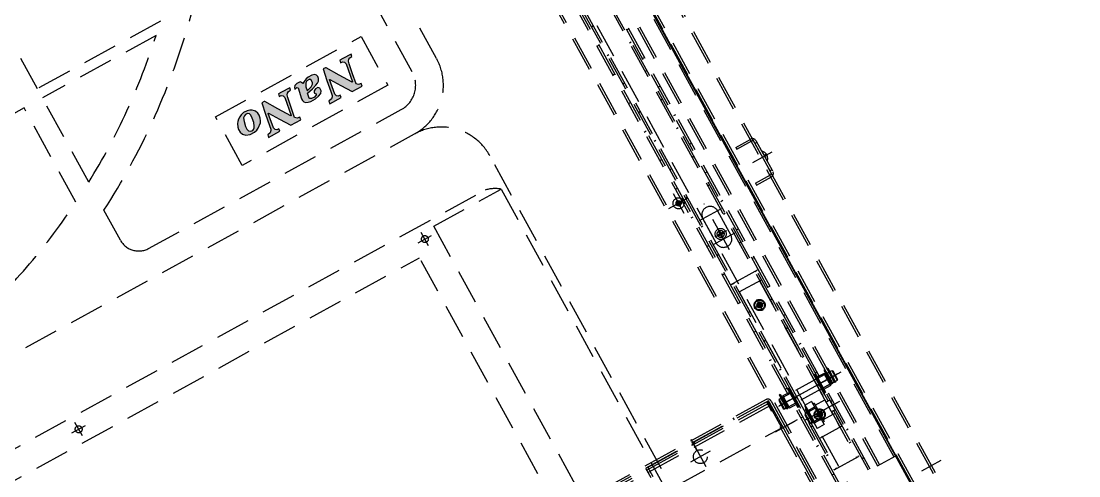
# Model space of a CAD drawing. Header units: millimetres. Extents: x 75184266 to 76346726, y -35850126 to -33679385.
# Drawn here: x 75327699 to 75328462, y -34896212 to -34895884 of the extents above; entities that cross this region are included whole.
import ezdxf

# ---------------------------------------------------------------- set-up
doc = ezdxf.new("R2010")
doc.units = ezdxf.units.MM
doc.header["$LTSCALE"] = 50
doc.header["$MEASUREMENT"] = 0
doc.linetypes.add('XR-지하3층$0$생활체육시설(최종)$0$HIDDENX2', pattern=[0.75, 0.5, -0.25])
doc.layers.add('건축', color=8, linetype='CONTINUOUS', plot=False)

msp = doc.modelspace()

# ---------------------------------------------------------------- hatches: boundary and pattern name
at = {"layer": '건축', "linetype": 'XR-지하3층$0$생활체육시설(최종)$0$HIDDENX2'}
h = msp.add_hatch(color=256, dxfattribs=at)
h.paths.add_polyline_path([(75327919.16, -34895917.66), (75327918.55, -34895917.48), (75327916.84, -34895918.42), (75327919.64, -34895926.65), (75327922.38, -34895934.75), (75327923.43, -34895937.6), (75327923.52, -34895938.4), (75327923.05, -34895940.04), (75327921.16, -34895941.59), (75327921.84, -34895943.44), (75327929.87, -34895939.03), (75327929.19, -34895937.18), (75327927.88, -34895937.9), (75327926.46, -34895937.82), (75327925.27, -34895936.59), (75327921.57, -34895926.11), (75327921.7, -34895926.03), (75327929.74, -34895930.37), (75327937.77, -34895934.7), (75327945.02, -34895930.72), (75327944.34, -34895928.86), (75327942.48, -34895929.54), (75327940.65, -34895929.01), (75327938.08, -34895921.84), (75327935.66, -34895914.61), (75327935.31, -34895912.74), (75327935.47, -34895911.45), (75327936.23, -34895910.35), (75327937.74, -34895909.35), (75327937.14, -34895907.62), (75327931.21, -34895910.88), (75327928.97, -34895912.11), (75327929.44, -34895913.9), (75327930.83, -34895913.31), (75327932.25, -34895913.39), (75327933.51, -34895914.76), (75327938.04, -34895927.69), (75327937.78, -34895927.84), (75327928.51, -34895922.81)])
h.paths.add_polyline_path([(75327893.49, -34895933.64), (75327892.88, -34895931.91), (75327886.96, -34895935.17), (75327884.72, -34895936.4), (75327885.19, -34895938.19), (75327886.58, -34895937.6), (75327887.99, -34895937.68), (75327889.26, -34895939.05), (75327893.79, -34895951.98), (75327893.52, -34895952.13), (75327884.25, -34895947.11), (75327874.91, -34895941.95), (75327874.3, -34895941.77), (75327872.59, -34895942.71), (75327875.39, -34895950.94), (75327878.12, -34895959.04), (75327879.17, -34895961.89), (75327879.14, -34895962.77), (75327878.8, -34895964.33), (75327876.91, -34895965.88), (75327877.58, -34895967.74), (75327885.62, -34895963.33), (75327884.94, -34895961.47), (75327883.62, -34895962.19), (75327882.21, -34895962.11), (75327881.02, -34895960.88), (75327877.32, -34895950.4), (75327877.45, -34895950.33), (75327885.49, -34895954.66), (75327893.52, -34895958.99), (75327900.76, -34895955.01), (75327900.09, -34895953.15), (75327898.23, -34895953.83), (75327896.26, -34895953.37), (75327893.83, -34895946.13), (75327891.4, -34895938.9), (75327891.06, -34895937.03), (75327891.21, -34895935.74), (75327891.98, -34895934.64)])
h = msp.add_hatch(color=256, dxfattribs=at)
h.paths.add_polyline_path([(75327901.39, -34895939.93), (75327902.12, -34895941.24), (75327902.96, -34895942.15), (75327904.25, -34895942.64), (75327906.2, -34895942.43), (75327908.05, -34895941.75), (75327911.35, -34895939.95), (75327913.56, -34895938.05), (75327915.16, -34895935.97), (75327915.49, -34895934.07), (75327914.61, -34895932.16), (75327913.18, -34895931.74), (75327911.34, -34895932.75), (75327910.51, -34895934.06), (75327910.42, -34895935.14), (75327910.78, -34895935.8), (75327911.82, -34895936.43), (75327911.97, -34895937.03), (75327910.62, -34895938.63), (75327908.65, -34895939.71), (75327907.44, -34895939.69), (75327906.96, -34895939.44), (75327905.54, -34895935.93), (75327909.25, -34895932.7), (75327911.78, -34895930.11), (75327912.86, -34895928.66), (75327913.48, -34895927.29), (75327913.61, -34895925.34), (75327913.15, -34895923.87), (75327912.24, -34895922.83), (75327910.94, -34895922.35), (75327908.81, -34895922.83), (75327906.17, -34895924.28), (75327904.6, -34895925.48), (75327903.14, -34895927.49), (75327902.57, -34895928.65), (75327902.31, -34895928.8), (75327901.41, -34895928.09), (75327900.39, -34895927.79), (75327899.32, -34895928.04), (75327897.87, -34895928.83), (75327896.58, -34895930.23), (75327896.24, -34895931.79), (75327896.48, -34895932.85), (75327896.88, -34895932.64), (75327897.92, -34895931.72), (75327898.81, -34895932.09)])
h.paths.add_polyline_path([(75327905.33, -34895933.99), (75327904.49, -34895931.2), (75327904.38, -34895928.51), (75327905.2, -34895926.87), (75327906.91, -34895925.93), (75327907.38, -34895925.84), (75327908.48, -34895926.61), (75327909.16, -34895928.47), (75327909.2, -34895929.47), (75327908.25, -34895931.19), (75327905.6, -34895933.85)], flags=16)
h.paths.add_polyline_path([(75327855.91, -34895961.98), (75327857.13, -34895963.88), (75327858.8, -34895965.36), (75327861.25, -34895966.08), (75327864.26, -34895965.62), (75327867.49, -34895964.02), (75327869.17, -34895962.41), (75327870.13, -34895961.03), (75327871.67, -34895957.27), (75327871.67, -34895955.72), (75327871.54, -34895953.91), (75327870.78, -34895951.59), (75327869.85, -34895950.21), (75327868.18, -34895948.73), (75327867.36, -34895948.49), (75327865.73, -34895948.02), (75327864.05, -34895948.08), (75327862.05, -34895948.5), (75327859.55, -34895949.87), (75327857.86, -34895951.48), (75327856.78, -34895952.93), (75327855.83, -34895954.65), (75327855.36, -34895956.28), (75327855.15, -34895957.77), (75327855.38, -34895960.38)])
h.paths.add_polyline_path([(75327860.87, -34895959.77), (75327859.87, -34895956.38), (75327859.56, -34895953.63), (75327860.11, -34895952.13), (75327860.81, -34895951.23), (75327862.46, -34895950.5), (75327863.69, -34895950.85), (75327864.66, -34895951.69), (75327865.82, -34895953.8), (75327866.88, -34895956.98), (75327867.25, -34895959.53), (75327867.17, -34895960.94), (75327866.74, -34895962.03), (75327866.09, -34895962.73), (75327864.7, -34895963.32), (75327863.14, -34895962.98), (75327861.95, -34895961.75)], flags=16)

# ---------------------------------------------------------------- linework, layer by layer
at = {"layer": '건축'}
msp.add_line((75326728.56, -34893280.17, 0), (75329175.43, -34897737.75, 0), dxfattribs=at)
at = {"layer": '건축', "linetype": 'XR-지하3층$0$생활체육시설(최종)$0$HIDDENX2'}
for p, q in [((75327998.78, -34895910.91, 0), (75327556.08, -34895104.42, 0)), ((75328754.37, -34896933.49, 0), (75327767.93, -34895136.43, 0)), ((75328755.78, -34896932.72, 0), (75327769.33, -34895135.66, 0)), ((75328739.47, -34896941.67, 0), (75327753.02, -34895144.61, 0)), ((75328740.87, -34896940.9, 0), (75327754.43, -34895143.84, 0)), ((75327758.53, -34895159.21, 0), (75328328.74, -34896198, 0)), ((75327759.93, -34895158.44, 0), (75328330.14, -34896197.23, 0)), ((75328704.06, -34896961.11, 0), (75327717.61, -34895164.05, 0)), ((75328328.43, -34896240.44, 0), (75327740.41, -34895169.22, 0)), ((75328329.83, -34896239.67, 0), (75327741.81, -34895168.45, 0)), ((75327746.78, -34895165.66, 0), (75328316.99, -34896204.45, 0)), ((75327748.18, -34895164.89, 0), (75328318.4, -34896203.68, 0)), ((75328686.52, -34896970.74, 0), (75327700.08, -34895173.68, 0)), ((75328687.93, -34896969.97, 0), (75327701.48, -34895172.91, 0)), ((75328306.86, -34896252.28, 0), (75327718.84, -34895181.06, 0)), ((75328308.26, -34896251.51, 0), (75327720.24, -34895180.29, 0)), ((75327742.13, -34895178.76, 0), (75328301.88, -34896198.48, 0)), ((75327743.54, -34895177.99, 0), (75328303.28, -34896197.71, 0)), ((75327726, -34895187.62, 0), (75328285.75, -34896207.34, 0)), ((75327727.41, -34895186.85, 0), (75328287.16, -34896206.57, 0)), ((75327981.24, -34895920.53, 0), (75327881.16, -34895738.19, 0)), ((75327710.73, -34895932.7, 0), (75327668.14, -34895855.12, 0)), ((75327799.54, -34895883.95, 0), (75327710.73, -34895932.7, 0)), ((75327796.38, -34895894.24, 0), (75327714.33, -34895939.28, 0)), ((75328110.48, -34895888.03, 0), (75328111.88, -34895887.26, 0)), ((75328136.19, -34895890.24, 0), (75328137.59, -34895889.47, 0)), ((75327839.27, -34895952.83, 0), (75327944.46, -34895895.09, 0)), ((75327944.46, -34895895.09, 0), (75327963.71, -34895930.15, 0)), ((75328114.62, -34895902.07, 0), (75328116.03, -34895901.3, 0)), ((75328139.32, -34895899.01, 0), (75328137.92, -34895899.78, 0)), ((75327937.14, -34895907.62, 0), (75327931.21, -34895910.88, 0)), ((75327936.23, -34895910.35, 0), (75327937.74, -34895909.35, 0)), ((75327937.74, -34895909.35, 0), (75327937.14, -34895907.62, 0)), ((75328121.79, -34895908.63, 0), (75328123.19, -34895907.86, 0)), ((75327931.21, -34895910.88, 0), (75327928.97, -34895912.11, 0)), ((75327928.97, -34895912.11, 0), (75327929.44, -34895913.9, 0)), ((75327929.44, -34895913.9, 0), (75327930.83, -34895913.31, 0)), ((75327930.83, -34895913.31, 0), (75327932.25, -34895913.39, 0)), ((75327932.25, -34895913.39, 0), (75327933.51, -34895914.76, 0)), ((75327933.51, -34895914.76, 0), (75327938.04, -34895927.69, 0)), ((75327935.31, -34895912.74, 0), (75327935.47, -34895911.45, 0)), ((75327935.66, -34895914.61, 0), (75327935.31, -34895912.74, 0)), ((75327935.47, -34895911.45, 0), (75327936.23, -34895910.35, 0)), ((75327938.08, -34895921.84, 0), (75327935.66, -34895914.61, 0)), ((75328147.5, -34895910.84, 0), (75328148.9, -34895910.07, 0)), ((75327906.17, -34895924.28, 0), (75327904.6, -34895925.48, 0)), ((75327908.81, -34895922.83, 0), (75327906.17, -34895924.28, 0)), ((75327910.94, -34895922.35, 0), (75327908.81, -34895922.83, 0)), ((75327912.24, -34895922.83, 0), (75327910.94, -34895922.35, 0)), ((75327913.15, -34895923.87, 0), (75327912.24, -34895922.83, 0)), ((75327913.61, -34895925.34, 0), (75327913.15, -34895923.87, 0)), ((75327918.55, -34895917.48, 0), (75327916.84, -34895918.42, 0)), ((75327916.84, -34895918.42, 0), (75327919.64, -34895926.65, 0)), ((75327919.16, -34895917.66, 0), (75327918.55, -34895917.48, 0)), ((75327928.51, -34895922.81, 0), (75327919.16, -34895917.66, 0)), ((75327937.78, -34895927.84, 0), (75327928.51, -34895922.81, 0)), ((75327940.65, -34895929.01, 0), (75327938.08, -34895921.84, 0)), ((75328125.93, -34895922.67, 0), (75328127.34, -34895921.9, 0)), ((75328150.63, -34895919.61, 0), (75328149.22, -34895920.38, 0)), ((75327963.71, -34895930.15, 0), (75327858.52, -34895987.9, 0)), ((75327892.88, -34895931.91, 0), (75327886.96, -34895935.17, 0)), ((75327893.49, -34895933.64, 0), (75327892.88, -34895931.91, 0)), ((75327896.58, -34895930.23, 0), (75327896.24, -34895931.79, 0)), ((75327896.24, -34895931.79, 0), (75327896.48, -34895932.85, 0)), ((75327896.48, -34895932.85, 0), (75327896.88, -34895932.64, 0)), ((75327897.87, -34895928.83, 0), (75327896.58, -34895930.23, 0)), ((75327896.88, -34895932.64, 0), (75327897.92, -34895931.72, 0)), ((75327899.32, -34895928.04, 0), (75327897.87, -34895928.83, 0)), ((75327897.92, -34895931.72, 0), (75327898.81, -34895932.09, 0)), ((75327898.81, -34895932.09, 0), (75327901.39, -34895939.93, 0)), ((75327900.39, -34895927.79, 0), (75327899.32, -34895928.04, 0)), ((75327901.41, -34895928.09, 0), (75327900.39, -34895927.79, 0)), ((75327902.31, -34895928.8, 0), (75327901.41, -34895928.09, 0)), ((75327902.57, -34895928.65, 0), (75327902.31, -34895928.8, 0)), ((75327903.14, -34895927.49, 0), (75327902.57, -34895928.65, 0)), ((75327904.6, -34895925.48, 0), (75327903.14, -34895927.49, 0)), ((75327905.2, -34895926.87, 0), (75327904.38, -34895928.51, 0)), ((75327904.38, -34895928.51, 0), (75327904.49, -34895931.2, 0)), ((75327904.49, -34895931.2, 0), (75327905.33, -34895933.99, 0)), ((75327906.91, -34895925.93, 0), (75327905.2, -34895926.87, 0)), ((75327905.6, -34895933.85, 0), (75327908.25, -34895931.19, 0)), ((75327907.38, -34895925.84, 0), (75327906.91, -34895925.93, 0)), ((75327908.48, -34895926.61, 0), (75327907.38, -34895925.84, 0)), ((75327908.25, -34895931.19, 0), (75327909.2, -34895929.47, 0)), ((75327909.16, -34895928.47, 0), (75327908.48, -34895926.61, 0)), ((75327909.2, -34895929.47, 0), (75327909.16, -34895928.47, 0)), ((75327909.25, -34895932.7, 0), (75327911.78, -34895930.11, 0)), ((75327913.18, -34895931.74, 0), (75327911.34, -34895932.75, 0)), ((75327911.78, -34895930.11, 0), (75327912.86, -34895928.66, 0)), ((75327912.86, -34895928.66, 0), (75327913.48, -34895927.29, 0)), ((75327914.61, -34895932.16, 0), (75327913.18, -34895931.74, 0)), ((75327913.48, -34895927.29, 0), (75327913.61, -34895925.34, 0)), ((75327915.49, -34895934.07, 0), (75327914.61, -34895932.16, 0)), ((75327919.64, -34895926.65, 0), (75327922.38, -34895934.75, 0)), ((75327921.57, -34895926.11, 0), (75327921.7, -34895926.03, 0)), ((75327925.27, -34895936.59, 0), (75327921.57, -34895926.11, 0)), ((75327921.7, -34895926.03, 0), (75327929.74, -34895930.37, 0)), ((75327929.74, -34895930.37, 0), (75327937.77, -34895934.7, 0)), ((75327937.77, -34895934.7, 0), (75327945.02, -34895930.72, 0)), ((75327938.04, -34895927.69, 0), (75327937.78, -34895927.84, 0)), ((75327942.48, -34895929.54, 0), (75327940.65, -34895929.01, 0)), ((75327944.34, -34895928.86, 0), (75327942.48, -34895929.54, 0)), ((75327945.02, -34895930.72, 0), (75327944.34, -34895928.86, 0)), ((75328133.09, -34895929.23, 0), (75328134.5, -34895928.46, 0)), ((75328158.81, -34895931.44, 0), (75328160.21, -34895930.67, 0)), ((75327747.73, -34896000.12, 0), (75327714.33, -34895939.28, 0)), ((75327886.96, -34895935.17, 0), (75327884.72, -34895936.4, 0)), ((75327884.72, -34895936.4, 0), (75327885.19, -34895938.19, 0)), ((75327885.19, -34895938.19, 0), (75327886.58, -34895937.6, 0)), ((75327886.58, -34895937.6, 0), (75327887.99, -34895937.68, 0)), ((75327887.99, -34895937.68, 0), (75327889.26, -34895939.05, 0)), ((75327889.26, -34895939.05, 0), (75327893.79, -34895951.98, 0)), ((75327891.06, -34895937.03, 0), (75327891.21, -34895935.74, 0)), ((75327891.4, -34895938.9, 0), (75327891.06, -34895937.03, 0)), ((75327891.21, -34895935.74, 0), (75327891.98, -34895934.64, 0)), ((75327893.83, -34895946.13, 0), (75327891.4, -34895938.9, 0)), ((75327891.98, -34895934.64, 0), (75327893.49, -34895933.64, 0)), ((75327901.39, -34895939.93, 0), (75327902.12, -34895941.24, 0)), ((75327905.33, -34895933.99, 0), (75327905.6, -34895933.85, 0)), ((75327905.54, -34895935.93, 0), (75327909.25, -34895932.7, 0)), ((75327906.96, -34895939.44, 0), (75327905.54, -34895935.93, 0)), ((75327907.44, -34895939.69, 0), (75327906.96, -34895939.44, 0)), ((75327908.65, -34895939.71, 0), (75327907.44, -34895939.69, 0)), ((75327908.05, -34895941.75, 0), (75327911.35, -34895939.95, 0)), ((75327910.62, -34895938.63, 0), (75327908.65, -34895939.71, 0)), ((75327910.51, -34895934.06, 0), (75327910.42, -34895935.14, 0)), ((75327910.42, -34895935.14, 0), (75327910.78, -34895935.8, 0)), ((75327911.34, -34895932.75, 0), (75327910.51, -34895934.06, 0)), ((75327911.97, -34895937.03, 0), (75327910.62, -34895938.63, 0)), ((75327910.78, -34895935.8, 0), (75327911.82, -34895936.43, 0)), ((75327911.35, -34895939.95, 0), (75327913.56, -34895938.05, 0)), ((75327911.82, -34895936.43, 0), (75327911.97, -34895937.03, 0)), ((75327913.56, -34895938.05, 0), (75327915.16, -34895935.97, 0)), ((75327915.16, -34895935.97, 0), (75327915.49, -34895934.07, 0)), ((75327923.05, -34895940.04, 0), (75327921.16, -34895941.59, 0)), ((75327921.84, -34895943.44, 0), (75327929.87, -34895939.03, 0)), ((75327922.38, -34895934.75, 0), (75327923.43, -34895937.6, 0)), ((75327923.52, -34895938.4, 0), (75327923.05, -34895940.04, 0)), ((75327923.43, -34895937.6, 0), (75327923.52, -34895938.4, 0)), ((75327926.46, -34895937.82, 0), (75327925.27, -34895936.59, 0)), ((75327927.88, -34895937.9, 0), (75327926.46, -34895937.82, 0)), ((75327929.19, -34895937.18, 0), (75327927.88, -34895937.9, 0)), ((75327929.87, -34895939.03, 0), (75327929.19, -34895937.18, 0)), ((75328161.93, -34895940.21, 0), (75328160.53, -34895940.98, 0)), ((75327701.18, -34895946.5, 0), (75327610.46, -34895996.3, 0)), ((75327738.51, -34896014.5, 0), (75327701.18, -34895946.5, 0)), ((75327791, -34896047.77, 0), (75327973.34, -34895947.69, 0)), ((75327874.3, -34895941.77, 0), (75327872.59, -34895942.71, 0)), ((75327872.59, -34895942.71, 0), (75327875.39, -34895950.94, 0)), ((75327874.91, -34895941.95, 0), (75327874.3, -34895941.77, 0)), ((75327884.25, -34895947.11, 0), (75327874.91, -34895941.95, 0)), ((75327893.52, -34895952.13, 0), (75327884.25, -34895947.11, 0)), ((75327896.26, -34895953.37, 0), (75327893.83, -34895946.13, 0)), ((75327902.12, -34895941.24, 0), (75327902.96, -34895942.15, 0)), ((75327902.96, -34895942.15, 0), (75327904.25, -34895942.64, 0)), ((75327904.25, -34895942.64, 0), (75327906.2, -34895942.43, 0)), ((75327906.2, -34895942.43, 0), (75327908.05, -34895941.75, 0)), ((75327921.16, -34895941.59, 0), (75327921.84, -34895943.44, 0)), ((75328137.24, -34895943.27, 0), (75328138.64, -34895942.5, 0)), ((75327858.52, -34895987.9, 0), (75327839.27, -34895952.83, 0)), ((75327855.83, -34895954.65, 0), (75327855.36, -34895956.28, 0)), ((75327856.78, -34895952.93, 0), (75327855.83, -34895954.65, 0)), ((75327857.86, -34895951.48, 0), (75327856.78, -34895952.93, 0)), ((75327859.55, -34895949.87, 0), (75327857.86, -34895951.48, 0)), ((75327862.05, -34895948.5, 0), (75327859.55, -34895949.87, 0)), ((75327860.11, -34895952.13, 0), (75327859.56, -34895953.63, 0)), ((75327859.56, -34895953.63, 0), (75327859.87, -34895956.38, 0)), ((75327860.81, -34895951.23, 0), (75327860.11, -34895952.13, 0)), ((75327862.46, -34895950.5, 0), (75327860.81, -34895951.23, 0)), ((75327864.05, -34895948.08, 0), (75327862.05, -34895948.5, 0)), ((75327863.69, -34895950.85, 0), (75327862.46, -34895950.5, 0)), ((75327864.66, -34895951.69, 0), (75327863.69, -34895950.85, 0)), ((75327865.73, -34895948.02, 0), (75327864.05, -34895948.08, 0)), ((75327865.82, -34895953.8, 0), (75327864.66, -34895951.69, 0)), ((75327867.36, -34895948.49, 0), (75327865.73, -34895948.02, 0)), ((75327866.88, -34895956.98, 0), (75327865.82, -34895953.8, 0)), ((75327868.18, -34895948.73, 0), (75327867.36, -34895948.49, 0)), ((75327869.85, -34895950.21, 0), (75327868.18, -34895948.73, 0)), ((75327870.78, -34895951.59, 0), (75327869.85, -34895950.21, 0)), ((75327871.54, -34895953.91, 0), (75327870.78, -34895951.59, 0)), ((75327871.67, -34895955.72, 0), (75327871.54, -34895953.91, 0)), ((75327875.39, -34895950.94, 0), (75327878.12, -34895959.04, 0)), ((75327877.32, -34895950.4, 0), (75327877.45, -34895950.33, 0)), ((75327881.02, -34895960.88, 0), (75327877.32, -34895950.4, 0)), ((75327877.45, -34895950.33, 0), (75327885.49, -34895954.66, 0)), ((75327885.49, -34895954.66, 0), (75327893.52, -34895958.99, 0)), ((75327893.79, -34895951.98, 0), (75327893.52, -34895952.13, 0)), ((75327893.52, -34895958.99, 0), (75327900.76, -34895955.01, 0)), ((75327898.23, -34895953.83, 0), (75327896.26, -34895953.37, 0)), ((75327900.09, -34895953.15, 0), (75327898.23, -34895953.83, 0)), ((75327900.76, -34895955.01, 0), (75327900.09, -34895953.15, 0)), ((75328144.4, -34895949.83, 0), (75328145.8, -34895949.06, 0)), ((75328170.11, -34895952.04, 0), (75328171.52, -34895951.27, 0)), ((75327855.36, -34895956.28, 0), (75327855.15, -34895957.77, 0)), ((75327855.15, -34895957.77, 0), (75327855.38, -34895960.38, 0)), ((75327855.38, -34895960.38, 0), (75327855.91, -34895961.98, 0)), ((75327855.91, -34895961.98, 0), (75327857.13, -34895963.88, 0)), ((75327859.87, -34895956.38, 0), (75327860.87, -34895959.77, 0)), ((75327860.87, -34895959.77, 0), (75327861.95, -34895961.75, 0)), ((75327861.95, -34895961.75, 0), (75327863.14, -34895962.98, 0)), ((75327863.14, -34895962.98, 0), (75327864.7, -34895963.32, 0)), ((75327864.7, -34895963.32, 0), (75327866.09, -34895962.73, 0)), ((75327866.09, -34895962.73, 0), (75327866.74, -34895962.03, 0)), ((75327866.74, -34895962.03, 0), (75327867.17, -34895960.94, 0)), ((75327867.25, -34895959.53, 0), (75327866.88, -34895956.98, 0)), ((75327867.17, -34895960.94, 0), (75327867.25, -34895959.53, 0)), ((75327867.49, -34895964.02, 0), (75327869.17, -34895962.41, 0)), ((75327869.17, -34895962.41, 0), (75327870.13, -34895961.03, 0)), ((75327870.13, -34895961.03, 0), (75327871.67, -34895957.27, 0)), ((75327871.67, -34895957.27, 0), (75327871.67, -34895955.72, 0)), ((75327878.12, -34895959.04, 0), (75327879.17, -34895961.89, 0)), ((75327879.14, -34895962.77, 0), (75327878.8, -34895964.33, 0)), ((75327879.17, -34895961.89, 0), (75327879.14, -34895962.77, 0)), ((75327882.21, -34895962.11, 0), (75327881.02, -34895960.88, 0)), ((75327883.62, -34895962.19, 0), (75327882.21, -34895962.11, 0)), ((75327884.94, -34895961.47, 0), (75327883.62, -34895962.19, 0)), ((75327885.62, -34895963.33, 0), (75327884.94, -34895961.47, 0)), ((75328148.55, -34895963.88, 0), (75328149.95, -34895963.11, 0)), ((75328173.24, -34895960.81, 0), (75328171.84, -34895961.58, 0)), ((75327176.48, -34896407.92, 0), (75327982.96, -34895965.22, 0)), ((75327176.48, -34896407.92, 0), (75327982.96, -34895965.22, 0)), ((75327857.13, -34895963.88, 0), (75327858.8, -34895965.36, 0)), ((75327858.8, -34895965.36, 0), (75327861.25, -34895966.08, 0)), ((75327861.25, -34895966.08, 0), (75327864.26, -34895965.62, 0)), ((75327864.26, -34895965.62, 0), (75327867.49, -34895964.02, 0)), ((75327878.8, -34895964.33, 0), (75327876.91, -34895965.88, 0)), ((75327876.91, -34895965.88, 0), (75327877.58, -34895967.74, 0)), ((75327877.58, -34895967.74, 0), (75327885.62, -34895963.33, 0)), ((75328155.71, -34895970.43, 0), (75328157.11, -34895969.66, 0)), ((75328214.72, -34895974.9, 0), (75328225.59, -34895968.93, 0)), ((75328215.49, -34895976.3, 0), (75328226.36, -34895970.33, 0)), ((75328227.71, -34895970.73, 0), (75328240.13, -34895993.34, 0)), ((75328229.12, -34895969.96, 0), (75328241.53, -34895992.57, 0)), ((75328181.42, -34895972.64, 0), (75328182.82, -34895971.87, 0)), ((75328214.72, -34895974.9, 0), (75328215.49, -34895976.3, 0)), ((75328226.91, -34895985.88, 0), (75328240.93, -34895978.19, 0)), ((75328226.91, -34895985.88, 0), (75328240.93, -34895978.19, 0)), ((75328229.93, -34895971.45, 0), (75328228.53, -34895972.22, 0)), ((75328233.4, -34895977.76, 0), (75328233.55, -34895977.67, 0)), ((75328233.4, -34895977.76, 0), (75328237.25, -34895984.77, 0)), ((75328287.49, -34896436.87, 0), (75328037.27, -34895981.03, 0)), ((75328159.86, -34895984.48, 0), (75328161.26, -34895983.71, 0)), ((75328184.55, -34895981.41, 0), (75328183.15, -34895982.18, 0)), ((75328236.43, -34895980.16, 0), (75328235.75, -34895980.53, 0)), ((75328236.85, -34895980.93, 0), (75328236.17, -34895981.3, 0)), ((75328237.25, -34895984.77, 0), (75328237.4, -34895984.69, 0)), ((75328167.02, -34895991.03, 0), (75328168.42, -34895990.26, 0)), ((75328192.73, -34895993.24, 0), (75328194.13, -34895992.47, 0)), ((75328240.71, -34895991.08, 0), (75328239.31, -34895991.85, 0)), ((75328228.86, -34896000.67, 0), (75328239.73, -34895994.7, 0)), ((75328228.86, -34896000.67, 0), (75328229.63, -34896002.07, 0)), ((75328229.63, -34896002.07, 0), (75328240.5, -34895996.1, 0)), ((75327183.43, -34896472.54, 0), (75328033.75, -34896005.78, 0)), ((75327996.71, -34896031.82, 0), (75328045.45, -34896005.06, 0)), ((75328045.45, -34896005.06, 0), (75328271.61, -34896417.07, 0)), ((75328169.59, -34896008.22, 0), (75328177.28, -34896022.25, 0)), ((75328171.16, -34896005.08, 0), (75328172.57, -34896004.31, 0)), ((75328195.86, -34896002.01, 0), (75328194.46, -34896002.78, 0)), ((75328166.42, -34896019.09, 0), (75328180.45, -34896011.39, 0)), ((75328171.34, -34896015.89, 0), (75328172.46, -34896015.28, 0)), ((75328171.76, -34896016.66, 0), (75328172.88, -34896016.04, 0)), ((75328172.63, -34896014.68, 0), (75328172.02, -34896013.57, 0)), ((75328173.4, -34896014.26, 0), (75328172.79, -34896013.14, 0)), ((75328174.08, -34896017.33, 0), (75328173.47, -34896016.22, 0)), ((75328173.99, -34896014.43, 0), (75328175.11, -34896013.82, 0)), ((75328174.85, -34896016.91, 0), (75328174.24, -34896015.8, 0)), ((75328174.41, -34896015.2, 0), (75328175.53, -34896014.59, 0)), ((75328178.33, -34896011.63, 0), (75328179.73, -34896010.86, 0)), ((75328210.19, -34896048.9, 0), (75328191.9, -34896015.59, 0)), ((75328204.04, -34896013.84, 0), (75328205.44, -34896013.07, 0)), ((75327770.63, -34896041.84, 0), (75327758.73, -34896020.16, 0)), ((75328204.12, -34896019.15, 0), (75328188.35, -34896027.81, 0)), ((75328201.49, -34896020.59, 0), (75328211.12, -34896038.12, 0)), ((75328207.17, -34896022.61, 0), (75328205.76, -34896023.38, 0)), ((75328225.27, -34896448.21, 0), (75327994.3, -34896027.44, 0)), ((75328182.47, -34896025.68, 0), (75328183.88, -34896024.91, 0)), ((75328189.63, -34896032.23, 0), (75328191.04, -34896031.46, 0)), ((75328190.98, -34896026.36, 0), (75328200.6, -34896043.9, 0)), ((75327985.52, -34896043.66, 0), (75327995.17, -34896038.37, 0)), ((75327992.99, -34896045.84, 0), (75327987.7, -34896036.2, 0)), ((75328213.75, -34896036.68, 0), (75328197.97, -34896045.34, 0)), ((75328208.03, -34896035.03, 0), (75328199.61, -34896039.65, 0)), ((75328201.51, -34896033.14, 0), (75328206.13, -34896041.55, 0)), ((75328201.73, -34896037.99, 0), (75328202.84, -34896037.38, 0)), ((75328202.15, -34896038.76, 0), (75328203.26, -34896038.15, 0)), ((75328203.01, -34896036.79, 0), (75328202.4, -34896035.67, 0)), ((75328203.78, -34896036.36, 0), (75328203.17, -34896035.25, 0)), ((75328204.47, -34896039.44, 0), (75328203.86, -34896038.32, 0)), ((75328204.38, -34896036.54, 0), (75328205.49, -34896035.93, 0)), ((75328205.24, -34896039.01, 0), (75328204.63, -34896037.9, 0)), ((75328204.8, -34896037.31, 0), (75328205.91, -34896036.69, 0)), ((75328215.35, -34896034.44, 0), (75328216.75, -34896033.67, 0)), ((75328193.78, -34896046.28, 0), (75328195.18, -34896045.51, 0)), ((75328218.47, -34896043.21, 0), (75328217.07, -34896043.98, 0)), ((75327250.04, -34896458.8, 0), (75327986.39, -34896054.59, 0)), ((75328198.12, -34896440.3, 0), (75327986.39, -34896054.59, 0)), ((75328200.94, -34896052.83, 0), (75328202.34, -34896052.06, 0)), ((75328226.65, -34896055.04, 0), (75328228.06, -34896054.27, 0)), ((75328205.09, -34896066.88, 0), (75328206.49, -34896066.11, 0)), ((75328210.82, -34896074, 0), (75328230.98, -34896062.93, 0)), ((75328229.78, -34896063.81, 0), (75328228.38, -34896064.58, 0)), ((75328212.25, -34896073.43, 0), (75328213.65, -34896072.66, 0)), ((75328217.21, -34896079.15, 0), (75328233.34, -34896070.3, 0)), ((75328231.94, -34896071.07, 0), (75328289.88, -34896176.61, 0)), ((75328233.34, -34896070.3, 0), (75328291.28, -34896175.84, 0)), ((75328237.96, -34896075.64, 0), (75328239.36, -34896074.87, 0)), ((75328217.21, -34896079.15, 0), (75328275.15, -34896184.7, 0)), ((75328234.15, -34896092.55, 0), (75328229.82, -34896084.66, 0)), ((75328229.87, -34896084.75, 0), (75328234.11, -34896092.47, 0)), ((75328241.09, -34896084.41, 0), (75328239.69, -34896085.18, 0)), ((75328216.4, -34896087.48, 0), (75328217.8, -34896086.71, 0)), ((75328228.04, -34896090.77, 0), (75328235.93, -34896086.44, 0)), ((75328228.13, -34896090.73, 0), (75328235.84, -34896086.49, 0)), ((75328230.99, -34896088.66, 0), (75328229.87, -34896089.27, 0)), ((75328231.41, -34896089.43, 0), (75328230.3, -34896090.04, 0)), ((75328231.16, -34896088.06, 0), (75328230.55, -34896086.95, 0)), ((75328231.93, -34896087.64, 0), (75328231.32, -34896086.53, 0)), ((75328232.62, -34896090.71, 0), (75328232.01, -34896089.6, 0)), ((75328233.64, -34896087.2, 0), (75328232.53, -34896087.81, 0)), ((75328233.39, -34896090.29, 0), (75328232.77, -34896089.18, 0)), ((75328234.06, -34896087.97, 0), (75328232.95, -34896088.58, 0)), ((75328223.56, -34896094.03, 0), (75328224.96, -34896093.26, 0)), ((75328249.27, -34896096.24, 0), (75328250.67, -34896095.47, 0)), ((75328227.71, -34896108.08, 0), (75328229.11, -34896107.31, 0)), ((75328252.4, -34896105.01, 0), (75328251, -34896105.78, 0)), ((75328234.87, -34896114.63, 0), (75328236.27, -34896113.86, 0)), ((75328260.58, -34896116.84, 0), (75328261.98, -34896116.07, 0)), ((75328239.01, -34896128.68, 0), (75328240.42, -34896127.91, 0)), ((75328263.71, -34896125.61, 0), (75328262.3, -34896126.38, 0)), ((75328245.75, -34896161.42, 0), (75328290.81, -34896136.69, 0)), ((75328246.17, -34896135.24, 0), (75328247.58, -34896134.47, 0)), ((75328279.72, -34896138.21, 0), (75328248.16, -34896155.53, 0)), ((75328271.46, -34896138.75, 0), (75328272.34, -34896138.27, 0)), ((75328271.89, -34896137.44, 0), (75328273.29, -34896136.67, 0)), ((75328272.34, -34896138.27, 0), (75328279.56, -34896151.42, 0)), ((75328273.54, -34896140.46, 0), (75328278.15, -34896137.93, 0)), ((75328274.02, -34896141.34, 0), (75328279.28, -34896138.45, 0)), ((75328276.21, -34896144.7, 0), (75328288.48, -34896137.96, 0)), ((75328278.15, -34896137.93, 0), (75328282.96, -34896146.7, 0)), ((75328278.15, -34896137.93, 0), (75328279.01, -34896137.95, 0)), ((75328278.98, -34896135.19, 0), (75328278.28, -34896135.58, 0)), ((75328278.28, -34896135.58, 0), (75328283.8, -34896145.63, 0)), ((75328278.98, -34896135.19, 0), (75328284.5, -34896145.25, 0)), ((75328279.01, -34896137.95, 0), (75328283.41, -34896145.96, 0)), ((75328279.72, -34896138.21, 0), (75328283.57, -34896145.22, 0)), ((75328279.96, -34896138.65, 0), (75328280.84, -34896138.17, 0)), ((75328281.08, -34896134.04, 0), (75328280.38, -34896134.42, 0)), ((75328280.38, -34896134.42, 0), (75328285.9, -34896144.48, 0)), ((75328280.38, -34896142.41, 0), (75328287.74, -34896138.37, 0)), ((75328280.6, -34896137.73, 0), (75328281.83, -34896137.05, 0)), ((75328280.6, -34896137.73, 0), (75328284.45, -34896144.74, 0)), ((75328281.08, -34896134.04, 0), (75328286.6, -34896144.09, 0)), ((75328281.83, -34896137.05, 0), (75328285.68, -34896144.07, 0)), ((75328282.07, -34896137.49, 0), (75328282.94, -34896137.01, 0)), ((75328282.7, -34896136.57, 0), (75328284.02, -34896135.85, 0)), ((75328282.7, -34896136.57, 0), (75328286.55, -34896143.59, 0)), ((75328284.02, -34896135.85, 0), (75328287.87, -34896142.86, 0)), ((75328284.02, -34896135.85, 0), (75328284.7, -34896136.05, 0)), ((75328284.02, -34896135.85, 0), (75328284.7, -34896136.05, 0)), ((75328284.7, -34896136.05, 0), (75328288.06, -34896142.18, 0)), ((75328284.7, -34896136.05, 0), (75328288.06, -34896142.18, 0)), ((75328283.57, -34896145.22, 0), (75328252.01, -34896162.54, 0)), ((75328267.11, -34896149.69, 0), (75328279.39, -34896142.96, 0)), ((75328271.46, -34896138.75, 0), (75328278.68, -34896151.9, 0)), ((75328283.55, -34896140.67, 0), (75328272.85, -34896146.55, 0)), ((75328275.01, -34896146.21, 0), (75328273.61, -34896146.98, 0)), ((75328277.87, -34896148.35, 0), (75328283.13, -34896145.46, 0)), ((75328278.27, -34896143.57, 0), (75328285.64, -34896139.53, 0)), ((75328282.96, -34896146.7, 0), (75328283.41, -34896145.96, 0)), ((75328283.33, -34896144.78, 0), (75328284.21, -34896144.3, 0)), ((75328284.5, -34896145.25, 0), (75328283.8, -34896145.63, 0)), ((75328284.45, -34896144.74, 0), (75328285.68, -34896144.07, 0)), ((75328285.43, -34896143.63, 0), (75328286.31, -34896143.15, 0)), ((75328286.6, -34896144.09, 0), (75328285.9, -34896144.48, 0)), ((75328286.55, -34896143.59, 0), (75328287.87, -34896142.86, 0)), ((75328287.87, -34896142.86, 0), (75328288.06, -34896142.18, 0)), ((75328246.02, -34896153.29, 0), (75328246.72, -34896152.9, 0)), ((75328246.02, -34896153.29, 0), (75328251.54, -34896163.34, 0)), ((75328246.72, -34896152.9, 0), (75328252.24, -34896162.96, 0)), ((75328253.86, -34896152.4, 0), (75328248.6, -34896155.29, 0)), ((75328253.38, -34896151.53, 0), (75328248.78, -34896154.05, 0)), ((75328250.32, -34896149.28, 0), (75328251.72, -34896148.51, 0)), ((75328253.05, -34896148.85, 0), (75328252.18, -34896149.34, 0)), ((75328252.18, -34896149.34, 0), (75328259.4, -34896162.49, 0)), ((75328252.39, -34896157.78, 0), (75328264.66, -34896151.04, 0)), ((75328253.05, -34896148.85, 0), (75328260.27, -34896162, 0)), ((75328278.35, -34896149.23, 0), (75328282.96, -34896146.7, 0)), ((75328278.68, -34896151.9, 0), (75328279.56, -34896151.42, 0)), ((75328236.73, -34896156.74, 0), (75327764.85, -34896415.76, 0)), ((75328237.5, -34896158.14, 0), (75327765.62, -34896417.17, 0)), ((75328237.5, -34896158.14, 0), (75327765.62, -34896417.17, 0)), ((75328238.27, -34896159.54, 0), (75327766.39, -34896418.57, 0)), ((75328238.27, -34896159.54, 0), (75327766.39, -34896418.57, 0)), ((75328239.24, -34896161.3, 0), (75327767.35, -34896420.32, 0)), ((75328238.43, -34896157.75, 0), (75328149.89, -34896206.35, 0)), ((75328331, -34896329.72, 0), (75328237.03, -34896158.52, 0)), ((75328237.5, -34896158.14, 0), (75328238.27, -34896159.54, 0)), ((75328247.9, -34896177.07, 0), (75328238.27, -34896159.54, 0)), ((75328332.41, -34896328.95, 0), (75328238.43, -34896157.75, 0)), ((75328238.86, -34896158.54, 0), (75328361.47, -34896381.9, 0)), ((75328240.26, -34896157.77, 0), (75328362.87, -34896381.13, 0)), ((75328245.97, -34896156.73, 0), (75328245.77, -34896157.41, 0)), ((75328245.97, -34896156.73, 0), (75328245.77, -34896157.41, 0)), ((75328245.77, -34896157.41, 0), (75328249.14, -34896163.55, 0)), ((75328245.77, -34896157.41, 0), (75328249.14, -34896163.55, 0)), ((75328247.29, -34896156.01, 0), (75328245.97, -34896156.73, 0)), ((75328245.97, -34896156.73, 0), (75328249.82, -34896163.75, 0)), ((75328253.46, -34896157.19, 0), (75328246.1, -34896161.23, 0)), ((75328247.29, -34896156.01, 0), (75328251.14, -34896163.03, 0)), ((75328248.4, -34896155.97, 0), (75328247.53, -34896156.45, 0)), ((75328248.16, -34896155.53, 0), (75328252.01, -34896162.54, 0)), ((75328248.19, -34896160.08, 0), (75328258.89, -34896154.21, 0)), ((75328248.78, -34896154.05, 0), (75328248.33, -34896154.79, 0)), ((75328248.33, -34896154.79, 0), (75328252.72, -34896162.8, 0)), ((75328248.78, -34896154.05, 0), (75328253.59, -34896162.82, 0)), ((75328257.71, -34896159.42, 0), (75328252.45, -34896162.3, 0)), ((75328258.19, -34896160.29, 0), (75328253.59, -34896162.82, 0)), ((75328257.48, -34896155.84, 0), (75328258.88, -34896155.07, 0)), ((75328289.47, -34896158.02, 0), (75328263.43, -34896172.31, 0)), ((75328269.46, -34896158.16, 0), (75328264.2, -34896161.05, 0)), ((75328264.2, -34896161.05, 0), (75328273.34, -34896177.7, 0)), ((75328269.46, -34896158.16, 0), (75328278.6, -34896174.82, 0)), ((75328271.3, -34896159.43, 0), (75328270.42, -34896159.91, 0)), ((75328270.42, -34896159.91, 0), (75328277.64, -34896173.06, 0)), ((75328271.3, -34896159.43, 0), (75328278.51, -34896172.58, 0)), ((75328272.04, -34896160.74, 0), (75328279.05, -34896156.89, 0)), ((75328272.04, -34896160.74, 0), (75328277.81, -34896171.26, 0)), ((75328288.07, -34896158.78, 0), (75328275.8, -34896165.52, 0)), ((75328279.05, -34896156.89, 0), (75328284.82, -34896167.41, 0)), ((75328282.64, -34896157.2, 0), (75328280.01, -34896158.64, 0)), ((75328286.49, -34896164.21, 0), (75328282.64, -34896157.2, 0)), ((75328283.19, -34896158.04, 0), (75328284.6, -34896157.27, 0)), ((75328249.82, -34896163.75, 0), (75328249.14, -34896163.55, 0)), ((75328251.14, -34896163.03, 0), (75328249.82, -34896163.75, 0)), ((75328251.77, -34896162.11, 0), (75328250.9, -34896162.59, 0)), ((75328251.54, -34896163.34, 0), (75328252.24, -34896162.96, 0)), ((75328253.59, -34896162.82, 0), (75328252.72, -34896162.8, 0)), ((75328260.27, -34896162, 0), (75328259.4, -34896162.49, 0)), ((75328261.63, -34896169.88, 0), (75328263.03, -34896169.11, 0)), ((75328264.67, -34896167.06, 0), (75328264.47, -34896167.74, 0)), ((75328264.67, -34896167.06, 0), (75328264.47, -34896167.74, 0)), ((75328264.47, -34896167.74, 0), (75328267.84, -34896173.88, 0)), ((75328264.47, -34896167.74, 0), (75328267.84, -34896173.88, 0)), ((75328265.99, -34896166.34, 0), (75328264.67, -34896167.06, 0)), ((75328264.67, -34896167.06, 0), (75328268.52, -34896174.08, 0)), ((75328264.69, -34896163.63, 0), (75328265.39, -34896163.24, 0)), ((75328264.69, -34896163.63, 0), (75328270.21, -34896173.68, 0)), ((75328272.14, -34896167.53, 0), (75328264.77, -34896171.57, 0)), ((75328265.39, -34896163.24, 0), (75328270.91, -34896173.3, 0)), ((75328265.99, -34896166.34, 0), (75328269.84, -34896173.35, 0)), ((75328267.1, -34896166.3, 0), (75328266.23, -34896166.78, 0)), ((75328276.53, -34896165.11, 0), (75328266.26, -34896170.75, 0)), ((75328271.62, -34896162.1, 0), (75328266.36, -34896164.99, 0)), ((75328266.43, -34896170.66, 0), (75328277.13, -34896164.79, 0)), ((75328267.02, -34896164.63, 0), (75328266.57, -34896165.37, 0)), ((75328266.57, -34896165.37, 0), (75328270.97, -34896173.38, 0)), ((75328272.1, -34896162.98, 0), (75328266.84, -34896165.87, 0)), ((75328273, -34896162.49, 0), (75328266.86, -34896165.86, 0)), ((75328266.86, -34896165.86, 0), (75328270.71, -34896172.87, 0)), ((75328271.62, -34896162.11, 0), (75328267.02, -34896164.63, 0)), ((75328267.02, -34896164.63, 0), (75328271.83, -34896173.4, 0)), ((75328271.35, -34896169.67, 0), (75328279.24, -34896165.34, 0)), ((75328271.44, -34896169.62, 0), (75328279.15, -34896165.39, 0)), ((75328277.46, -34896171.45, 0), (75328273.13, -34896163.56, 0)), ((75328273.18, -34896163.65, 0), (75328277.41, -34896171.36, 0)), ((75328274.32, -34896167.54, 0), (75328273.2, -34896168.15, 0)), ((75328274.74, -34896168.31, 0), (75328273.62, -34896168.92, 0)), ((75328274.49, -34896166.95, 0), (75328273.88, -34896165.83, 0)), ((75328275.26, -34896166.53, 0), (75328274.65, -34896165.41, 0)), ((75328275.94, -34896169.6, 0), (75328275.33, -34896168.48, 0)), ((75328276.97, -34896166.09, 0), (75328275.85, -34896166.7, 0)), ((75328276.71, -34896169.18, 0), (75328276.1, -34896168.06, 0)), ((75328277.39, -34896166.86, 0), (75328276.27, -34896167.47, 0)), ((75328284.82, -34896167.41, 0), (75328277.81, -34896171.26, 0)), ((75328286.49, -34896164.21, 0), (75328283.86, -34896165.65, 0)), ((75328286.32, -34896166.81, 0), (75328284.92, -34896167.58, 0)), ((75327735.69, -34896180.8, 0), (75327745.33, -34896175.51, 0)), ((75327743.16, -34896182.98, 0), (75327737.86, -34896173.34, 0)), ((75328212.71, -34896169.92, 0), (75328213.48, -34896171.32, 0)), ((75328243.31, -34896179.94, 0), (75328257.33, -34896172.24, 0)), ((75328245.32, -34896178.83, 0), (75328259.35, -34896171.13, 0)), ((75328268.52, -34896174.08, 0), (75328267.84, -34896173.88, 0)), ((75328269.84, -34896173.35, 0), (75328268.52, -34896174.08, 0)), ((75328268.79, -34896176.44, 0), (75328270.19, -34896175.67, 0)), ((75328270.47, -34896172.43, 0), (75328269.6, -34896172.91, 0)), ((75328270.21, -34896173.68, 0), (75328270.91, -34896173.3, 0)), ((75328275.95, -34896170, 0), (75328270.69, -34896172.88, 0)), ((75328276.85, -34896169.5, 0), (75328270.71, -34896172.87, 0)), ((75328271.83, -34896173.4, 0), (75328270.97, -34896173.38, 0)), ((75328276.43, -34896170.87, 0), (75328271.17, -34896173.75, 0)), ((75328276.43, -34896170.87, 0), (75328271.83, -34896173.4, 0)), ((75328278.6, -34896174.82, 0), (75328273.34, -34896177.7, 0)), ((75328291.28, -34896175.84, 0), (75328275.15, -34896184.7, 0)), ((75328278.51, -34896172.58, 0), (75328277.64, -34896173.06, 0)), ((75327776.02, -34896436.1, 0), (75328247.9, -34896177.07, 0)), ((75328294.5, -34896178.64, 0), (75328295.9, -34896177.87, 0)), ((75328182.2, -34896185.19, 0), (75328186.53, -34896193.08, 0)), ((75328182.24, -34896185.28, 0), (75328186.48, -34896192.99, 0)), ((75328182.24, -34896185.28, 0), (75328186.48, -34896192.99, 0)), ((75328185.35, -34896188.02, 0), (75328182.89, -34896189.37, 0)), ((75328182.89, -34896189.37, 0), (75328183.13, -34896189.81, 0)), ((75328185.32, -34896190.89, 0), (75328193.02, -34896204.92, 0)), ((75328185.35, -34896188.02, 0), (75328185.59, -34896188.46, 0)), ((75328272.94, -34896190.48, 0), (75328274.34, -34896189.71, 0)), ((75328297.63, -34896187.41, 0), (75328296.23, -34896188.18, 0)), ((75328196.19, -34896194.05, 0), (75328182.16, -34896201.75, 0)), ((75328280.1, -34896197.04, 0), (75328281.5, -34896196.27, 0)), ((75328285.75, -34896207.34, 0), (75328303.28, -34896197.71, 0)), ((75328305.81, -34896199.24, 0), (75328307.21, -34896198.47, 0)), ((75328316.99, -34896204.45, 0), (75328330.14, -34896197.23, 0)), ((75328243.87, -34896377.55, 0), (75328149.89, -34896206.35, 0)), ((75328245.27, -34896376.78, 0), (75328151.29, -34896205.58, 0)), ((75328348.89, -34896208.11, 0), (75328362.92, -34896200.41, 0)), ((75328284.25, -34896211.08, 0), (75328285.65, -34896210.31, 0))]:
    msp.add_line(p, q, dxfattribs=at)
for centre, radius in [((75328173.43, -34896015.24, 0), 4), ((75328173.43, -34896015.24, 0), 1.8), ((75327990.35, -34896041.02, 0), 2.5), ((75328203.82, -34896037.34, 0), 4), ((75328203.82, -34896037.34, 0), 2.5), ((75328231.97, -34896088.62, 0), 4), ((75328231.97, -34896088.62, 0), 3.5), ((75328231.99, -34896088.61, 0), 2), ((75328231.99, -34896088.61, 0), 1.5), ((75328275.3, -34896167.5, 0), 4), ((75328275.3, -34896167.5, 0), 3.5), ((75328275.3, -34896167.5, 0), 2), ((75328275.3, -34896167.5, 0), 1.5), ((75327740.51, -34896178.16, 0), 2.5), ((75328189.17, -34896197.9, 0), 5)]:
    msp.add_circle(centre, radius, dxfattribs=at)
for centre, radius, start, end in [((75327339.12, -34895748.26, 0), 500, 327.05768, 0.46916), ((75327339.12, -34895748.26, 0), 480, 328.35078, 342.29457), ((75327963.71, -34895930.15, 0), 40, 298.76342, 28.76342), ((75327963.71, -34895930.15, 0), 20, 298.76342, 28.76342), ((75328002.21, -34896000.28, 0), 40, 28.76342, 118.76342), ((75328226.84, -34895971.21, 0), 2.6, 28.76342, 118.76342), ((75328226.84, -34895971.21, 0), 1, 28.76342, 118.76342), ((75328233.7, -34895977.94, 0), 0.3, 73.6602, 118.76342), ((75328232.22, -34895982.97, 0), 5.54, 343.86664, 73.6602), ((75328237.84, -34895979.88, 0), 2.19, 197.22646, 220.30038), ((75328236.21, -34895979.78, 0), 0.438, 298.76342, 28.76342), ((75328237.06, -34895981.31, 0), 0.438, 28.76342, 118.76342), ((75328237.26, -34895984.42, 0), 0.3, 298.76342, 343.86664), ((75328239.25, -34895993.82, 0), 1, 298.76342, 28.76342), ((75328239.25, -34895993.82, 0), 2.6, 298.76342, 28.76342), ((75328040.94, -34896027.26, 0), 22.65, 78.5192, 108.52884), ((75327339.12, -34895748.26, 0), 480, 313.05609, 326.31197), ((75328173.43, -34896015.24, 0), 2.19, 197.22646, 220.30038), ((75328173.43, -34896015.24, 0), 2.19, 107.22646, 130.30038), ((75328172.24, -34896014.89, 0), 0.438, 298.76342, 28.76342), ((75328173.09, -34896016.43, 0), 0.438, 28.76342, 118.76342), ((75328173.78, -34896014.05, 0), 0.438, 208.76342, 298.76342), ((75328174.63, -34896015.58, 0), 0.438, 118.76342, 208.76342), ((75328173.43, -34896015.24, 0), 2.19, 17.22646, 40.30038), ((75328173.43, -34896015.24, 0), 2.19, 287.22646, 310.30038), ((75328196.23, -34896023.48, 0), 6, 28.76342, 208.76342), ((75328205.86, -34896041.01, 0), 6, 208.76342, 28.76342), ((75328203.82, -34896037.34, 0), 2.19, 197.22646, 220.30038), ((75328203.82, -34896037.34, 0), 2.19, 107.22646, 130.30038), ((75328202.63, -34896037, 0), 0.438, 298.76342, 28.76342), ((75328203.47, -34896038.53, 0), 0.438, 28.76342, 118.76342), ((75328204.17, -34896036.15, 0), 0.438, 208.76342, 298.76342), ((75328203.82, -34896037.34, 0), 2.19, 287.22646, 310.30038), ((75328205.01, -34896037.69, 0), 0.438, 118.76342, 208.76342), ((75328203.82, -34896037.34, 0), 2.19, 17.22646, 40.30038), ((75327783.78, -34896034.62, 0), 15, 208.76342, 298.76342), ((75328231.97, -34896088.62, 0), 2.19, 197.22646, 220.30038), ((75328231.99, -34896088.61, 0), 2, 298.76342, 208.76342), ((75328231.97, -34896088.62, 0), 2.19, 107.22646, 130.30038), ((75328230.78, -34896088.27, 0), 0.438, 298.76342, 28.76342), ((75328231.62, -34896089.81, 0), 0.438, 28.76342, 118.76342), ((75328232.31, -34896087.43, 0), 0.438, 208.76342, 298.76342), ((75328231.97, -34896088.62, 0), 2.19, 287.22646, 310.30038), ((75328233.16, -34896088.97, 0), 0.438, 118.76342, 208.76342), ((75328231.97, -34896088.62, 0), 2.19, 17.22646, 40.30038), ((75328237.98, -34896159.02, 0), 2.6, 28.76342, 118.76342), ((75328237.98, -34896159.02, 0), 1, 28.76342, 118.76342), ((75328275.3, -34896167.5, 0), 2.19, 197.22646, 220.30038), ((75328275.3, -34896167.5, 0), 2, 298.76342, 208.76342), ((75328275.3, -34896167.5, 0), 2.19, 107.22646, 130.30038), ((75328274.1, -34896167.16, 0), 0.438, 298.76342, 28.76342), ((75328274.95, -34896168.7, 0), 0.438, 28.76342, 118.76342), ((75328275.64, -34896166.31, 0), 0.438, 208.76342, 298.76342), ((75328275.3, -34896167.5, 0), 2.19, 287.22646, 310.30038), ((75328276.49, -34896167.85, 0), 0.438, 118.76342, 208.76342), ((75328275.3, -34896167.5, 0), 2.19, 17.22646, 40.30038)]:
    msp.add_arc(centre, radius, start, end, dxfattribs=at)

doc.saveas('drawing.dxf')
